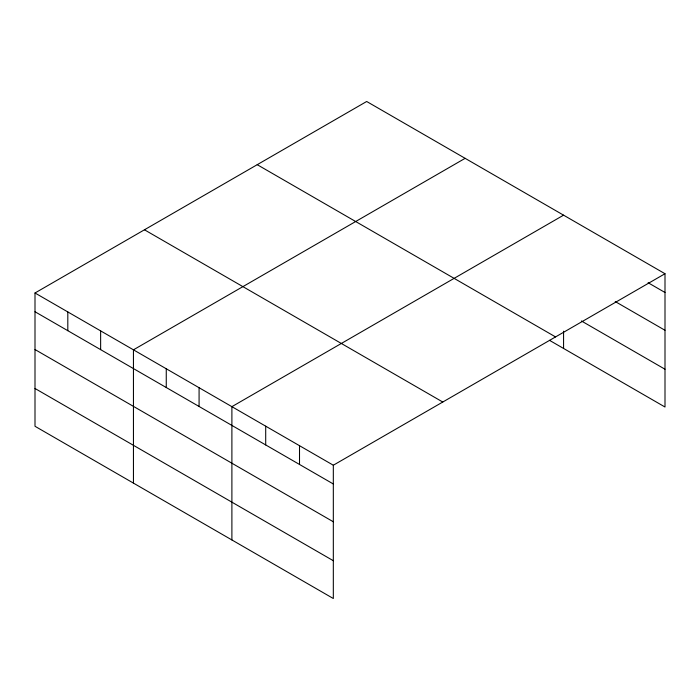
<?xml version="1.0" encoding="UTF-8"?>
<svg xmlns="http://www.w3.org/2000/svg" width="700" height="700" viewBox="0 0 700 700"><rect width="100%" height="100%" fill="white"/><g stroke="black" fill="none" stroke-linecap="round" stroke-linejoin="round"><path stroke-width="1.05" d="M665 273.726L366.678 101.491L35 292.985L35 426.274L333.322 598.509L333.322 465.22L665 273.726L665 407.015L549.509 340.331M465.124 158.331L133.446 349.825L133.446 483.114M563.57 215.171L231.892 406.656L231.892 539.945M648.095 282.73L665 292.486M615.221 301.543L665 330.277M581.411 320.967L665 369.224M257.224 164.684L555.546 336.919M144.454 229.793L442.776 402.027M35 292.985L333.322 465.22M35 311.745L333.322 483.98M35 349.536L333.322 521.771M35 388.483L333.322 560.718M563.57 331.179L563.57 348.451M299.512 445.699L299.512 464.459M265.703 426.178L265.703 444.938M199.08 387.713L199.08 406.473M166.259 368.769L166.259 387.529M100.634 330.873L100.634 349.632M67.812 311.929L67.812 330.689"/></g></svg>
